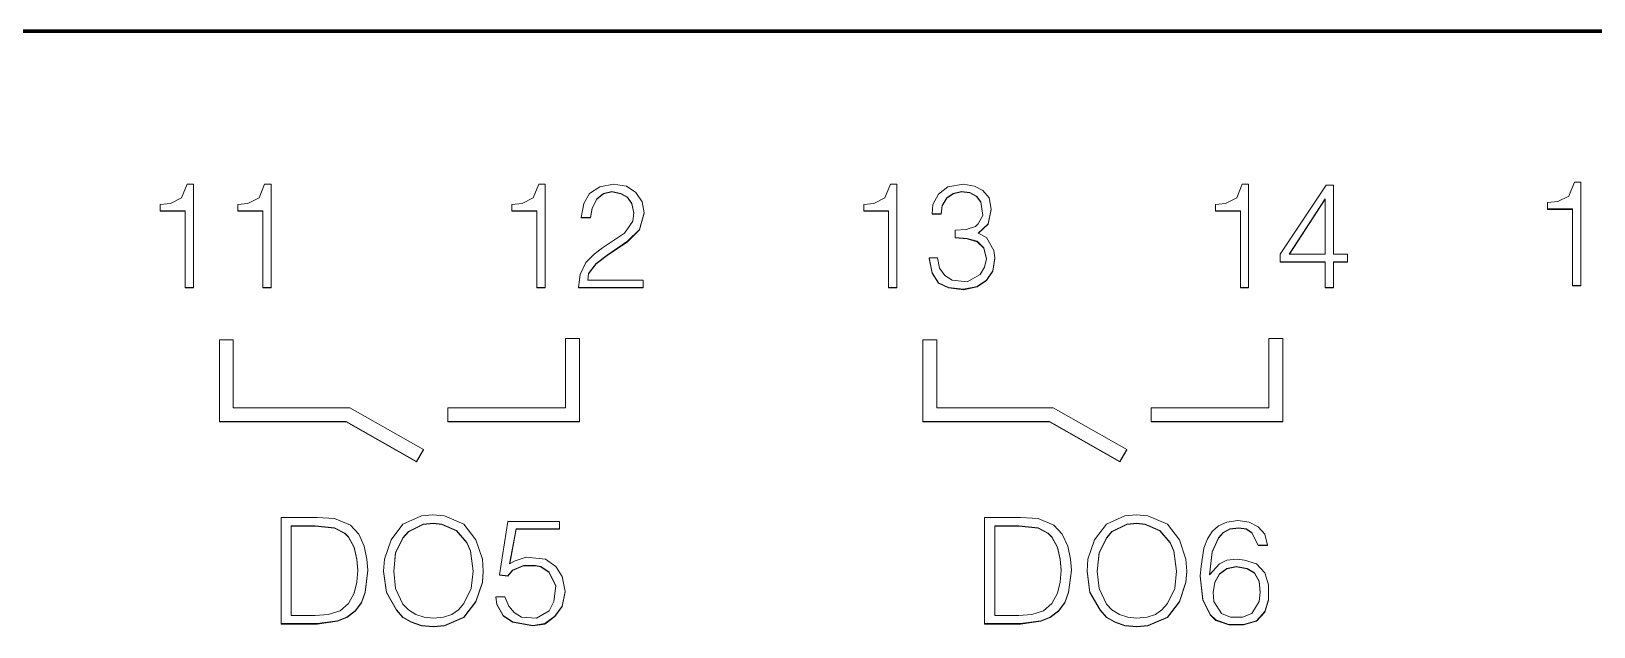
# Model space of a CAD drawing. Header units: millimetres. Extents: x 0 to 53000, y -591 to 24400.
# Drawn here: x 24698.05 to 24720.62, y 2778.75 to 2787.35 of the extents above; entities that cross this region are included whole.
import ezdxf
from ezdxf.enums import TextEntityAlignment as Align

# ---------------------------------------------------------------- set-up
doc = ezdxf.new("R2010")
doc.units = ezdxf.units.MM
doc.linetypes.add('K5LT_BASIC', pattern=[0])
doc.linetypes.add('K5LT_THIN', pattern=[0])
doc.layers.add('Основная', color=7, linetype='Continuous', lineweight=30)
doc.styles.add('текст', font='isocpeui.ttf')

# ---------------------------------------------------------------- blocks, each defined once
blk = doc.blocks.new('Программируемое реле ПР102')
at = {"layer": 'Основная', "linetype": 'K5LT_BASIC', "lineweight": 60}
for p, q in [((116.764, 44.85), (0.236, 44.85)), ((116.764, 44.844), (0.236, 44.844))]:
    blk.add_line(p, q, dxfattribs=at)
at = {"layer": 'Основная', "linetype": 'K5LT_THIN', "lineweight": 18}
for p, q in [((93.222, 42.668), (93.142, 42.469)), ((93.315, 42.668), (93.222, 42.668)), ((93.315, 41.176), (93.315, 42.668)), ((73.105, 42.441), (72.945, 42.361)), ((73.185, 42.641), (73.105, 42.441)), ((73.278, 42.641), (73.185, 42.641)), ((73.278, 41.148), (73.278, 42.641)), ((74.225, 42.441), (74.065, 42.361)), ((74.305, 42.641), (74.225, 42.441)), ((74.398, 42.641), (74.305, 42.641)), ((74.398, 41.148), (74.398, 42.641)), ((78.185, 42.441), (78.025, 42.361)), ((78.265, 42.641), (78.185, 42.441)), ((78.358, 42.641), (78.265, 42.641)), ((78.358, 41.148), (78.358, 42.641)), ((78.998, 42.507), (78.918, 42.361)), ((79.145, 42.601), (78.998, 42.507)), ((79.038, 42.294), (79.105, 42.427)), ((79.105, 42.427), (79.198, 42.507)), ((79.105, 42.422), (79.198, 42.502)), ((79.105, 42.422), (79.105, 42.427)), ((79.345, 42.641), (79.145, 42.601)), ((79.198, 42.507), (79.318, 42.534)), ((79.198, 42.502), (79.318, 42.529)), ((79.198, 42.502), (79.198, 42.507)), ((79.318, 42.529), (79.318, 42.534)), ((79.318, 42.534), (79.452, 42.507)), ((79.318, 42.529), (79.452, 42.502)), ((79.532, 42.614), (79.345, 42.641)), ((79.452, 42.507), (79.545, 42.454)), ((79.452, 42.502), (79.452, 42.507)), ((79.452, 42.502), (79.545, 42.449)), ((79.665, 42.521), (79.532, 42.614)), ((79.545, 42.454), (79.611, 42.361)), ((79.545, 42.449), (79.545, 42.454)), ((79.545, 42.449), (79.611, 42.356)), ((79.758, 42.387), (79.665, 42.521)), ((83.265, 42.441), (83.105, 42.361)), ((83.345, 42.641), (83.265, 42.441)), ((83.438, 42.641), (83.345, 42.641)), ((83.438, 41.148), (83.438, 42.641)), ((84.038, 42.494), (83.958, 42.347)), ((84.172, 42.601), (84.038, 42.494)), ((84.092, 42.334), (84.158, 42.441)), ((84.092, 42.329), (84.158, 42.436)), ((84.158, 42.441), (84.252, 42.507)), ((84.158, 42.436), (84.252, 42.502)), ((84.158, 42.436), (84.158, 42.441)), ((84.398, 42.641), (84.172, 42.601)), ((84.252, 42.507), (84.372, 42.534)), ((84.252, 42.502), (84.372, 42.529)), ((84.252, 42.502), (84.252, 42.507)), ((84.372, 42.534), (84.492, 42.521)), ((84.372, 42.529), (84.372, 42.534)), ((84.372, 42.529), (84.492, 42.515)), ((84.558, 42.614), (84.398, 42.641)), ((84.492, 42.515), (84.492, 42.521)), ((84.492, 42.521), (84.585, 42.467)), ((84.492, 42.515), (84.585, 42.462)), ((84.678, 42.547), (84.558, 42.614)), ((84.585, 42.467), (84.651, 42.387)), ((84.585, 42.462), (84.585, 42.467)), ((84.585, 42.462), (84.651, 42.382)), ((84.771, 42.441), (84.678, 42.547)), ((84.798, 42.281), (84.771, 42.441)), ((88.345, 42.441), (88.185, 42.361)), ((88.425, 42.641), (88.345, 42.441)), ((88.518, 42.641), (88.425, 42.641)), ((88.518, 41.148), (88.518, 42.641)), ((89.638, 42.627), (88.972, 41.628)), ((89.105, 41.628), (89.625, 42.427)), ((89.625, 42.427), (89.625, 41.628)), ((89.745, 42.627), (89.638, 42.627)), ((89.745, 41.628), (89.745, 42.627)), ((93.142, 42.469), (92.982, 42.389)), ((72.945, 42.361), (72.798, 42.347)), ((72.798, 42.347), (72.798, 42.254)), ((72.798, 42.249), (72.798, 42.254)), ((72.798, 42.254), (73.158, 42.254)), ((72.798, 42.249), (73.158, 42.249)), ((73.158, 42.254), (73.158, 41.148)), ((74.065, 42.361), (73.918, 42.347)), ((73.918, 42.347), (73.918, 42.254)), ((73.918, 42.249), (73.918, 42.254)), ((73.918, 42.254), (74.278, 42.254)), ((73.918, 42.249), (74.278, 42.249)), ((74.278, 42.254), (74.278, 41.148)), ((78.025, 42.361), (77.878, 42.347)), ((77.878, 42.347), (77.878, 42.254)), ((77.878, 42.254), (78.238, 42.254)), ((77.878, 42.249), (77.878, 42.254)), ((77.878, 42.249), (78.238, 42.249)), ((78.238, 42.254), (78.238, 41.148)), ((78.918, 42.361), (78.878, 42.161)), ((79.012, 42.161), (79.038, 42.294)), ((79.012, 42.156), (79.038, 42.289)), ((79.038, 42.289), (79.105, 42.422)), ((79.038, 42.289), (79.038, 42.294)), ((79.611, 42.356), (79.611, 42.361)), ((79.611, 42.361), (79.638, 42.228)), ((79.611, 42.356), (79.638, 42.224)), ((79.638, 42.228), (79.625, 42.108)), ((79.718, 41.988), (79.785, 42.228)), ((79.718, 41.983), (79.785, 42.222)), ((79.785, 42.228), (79.758, 42.387)), ((79.785, 42.222), (79.785, 42.228)), ((83.105, 42.361), (82.958, 42.347)), ((82.958, 42.347), (82.958, 42.254)), ((82.958, 42.249), (82.958, 42.254)), ((82.958, 42.254), (83.318, 42.254)), ((82.958, 42.249), (83.318, 42.249)), ((83.318, 42.254), (83.318, 41.148)), ((83.958, 42.347), (83.945, 42.214)), ((83.945, 42.209), (83.945, 42.214)), ((83.945, 42.214), (84.078, 42.214)), ((83.945, 42.209), (84.078, 42.209)), ((84.078, 42.214), (84.092, 42.334)), ((84.078, 42.209), (84.092, 42.329)), ((84.078, 42.209), (84.078, 42.214)), ((84.092, 42.329), (84.092, 42.334)), ((84.651, 42.382), (84.651, 42.387)), ((84.651, 42.387), (84.678, 42.188)), ((84.651, 42.382), (84.678, 42.187)), ((84.758, 42.068), (84.798, 42.281)), ((84.758, 42.062), (84.798, 42.276)), ((84.798, 42.276), (84.798, 42.281)), ((88.185, 42.361), (88.038, 42.347)), ((88.038, 42.347), (88.038, 42.254)), ((88.038, 42.254), (88.398, 42.254)), ((88.038, 42.249), (88.038, 42.254)), ((88.038, 42.249), (88.398, 42.249)), ((88.398, 42.254), (88.398, 41.148)), ((89.108, 41.628), (89.625, 42.422)), ((92.982, 42.389), (92.835, 42.375)), ((92.835, 42.375), (92.835, 42.282)), ((92.835, 42.277), (92.835, 42.282)), ((92.835, 42.282), (93.195, 42.282)), ((92.835, 42.277), (93.195, 42.277)), ((93.195, 42.282), (93.195, 41.176)), ((78.878, 42.161), (79.012, 42.161)), ((78.878, 42.156), (78.878, 42.161)), ((78.878, 42.156), (79.012, 42.156)), ((79.012, 42.156), (79.012, 42.161)), ((79.625, 42.108), (79.505, 41.934)), ((79.545, 41.815), (79.718, 41.988)), ((79.545, 41.809), (79.718, 41.983)), ((79.718, 41.983), (79.718, 41.988)), ((84.438, 41.988), (84.278, 41.974)), ((84.572, 42.028), (84.438, 41.988)), ((84.612, 42.068), (84.572, 42.028)), ((84.678, 42.188), (84.612, 42.068)), ((84.612, 41.934), (84.758, 42.068)), ((84.615, 41.932), (84.758, 42.062)), ((84.758, 42.062), (84.758, 42.068)), ((79.505, 41.934), (79.185, 41.721)), ((79.252, 41.615), (79.545, 41.815)), ((79.252, 41.609), (79.545, 41.809)), ((79.545, 41.809), (79.545, 41.815)), ((84.278, 41.974), (84.278, 41.868)), ((84.278, 41.868), (84.452, 41.855)), ((84.278, 41.863), (84.278, 41.868)), ((84.278, 41.863), (84.452, 41.849)), ((84.452, 41.849), (84.452, 41.855)), ((84.452, 41.855), (84.598, 41.815)), ((84.452, 41.849), (84.598, 41.809)), ((84.598, 41.815), (84.691, 41.721)), ((84.598, 41.809), (84.598, 41.815)), ((84.598, 41.809), (84.691, 41.716)), ((84.731, 41.868), (84.612, 41.934)), ((84.838, 41.681), (84.731, 41.868)), ((79.065, 41.628), (78.945, 41.508)), ((79.185, 41.721), (79.065, 41.628)), ((79.092, 41.495), (79.252, 41.615)), ((79.092, 41.49), (79.252, 41.609)), ((79.252, 41.609), (79.252, 41.615)), ((84.025, 41.575), (83.905, 41.575)), ((83.905, 41.575), (83.945, 41.362)), ((83.905, 41.569), (83.905, 41.575)), ((83.905, 41.569), (83.945, 41.356)), ((84.052, 41.428), (84.025, 41.575)), ((84.691, 41.716), (84.691, 41.721)), ((84.691, 41.721), (84.731, 41.561)), ((84.691, 41.716), (84.731, 41.559)), ((84.731, 41.561), (84.705, 41.441)), ((84.825, 41.388), (84.851, 41.575)), ((84.825, 41.383), (84.851, 41.569)), ((84.851, 41.575), (84.838, 41.681)), ((84.851, 41.569), (84.851, 41.575)), ((88.972, 41.628), (88.972, 41.521)), ((89.625, 41.628), (89.105, 41.628)), ((89.945, 41.628), (89.745, 41.628)), ((89.945, 41.521), (89.945, 41.628)), ((78.865, 41.335), (78.838, 41.148)), ((78.945, 41.508), (78.865, 41.335)), ((78.972, 41.255), (78.985, 41.348)), ((78.972, 41.255), (78.985, 41.343)), ((78.985, 41.348), (79.092, 41.495)), ((78.985, 41.343), (79.092, 41.49)), ((78.985, 41.343), (78.985, 41.348)), ((79.092, 41.49), (79.092, 41.495)), ((83.945, 41.362), (84.038, 41.215)), ((83.945, 41.356), (83.945, 41.362)), ((83.945, 41.356), (84.038, 41.21)), ((84.132, 41.322), (84.052, 41.428)), ((84.238, 41.255), (84.132, 41.322)), ((84.638, 41.335), (84.452, 41.228)), ((84.705, 41.441), (84.638, 41.335)), ((84.731, 41.255), (84.825, 41.388)), ((84.731, 41.25), (84.825, 41.383)), ((84.825, 41.383), (84.825, 41.388)), ((88.972, 41.521), (89.625, 41.521)), ((88.972, 41.516), (88.972, 41.521)), ((88.972, 41.516), (89.625, 41.516)), ((89.625, 41.521), (89.625, 41.148)), ((89.745, 41.521), (89.945, 41.521)), ((89.745, 41.148), (89.745, 41.521)), ((89.745, 41.516), (89.945, 41.516)), ((89.945, 41.516), (89.945, 41.521)), ((73.158, 41.143), (73.158, 41.148)), ((73.158, 41.148), (73.278, 41.148)), ((73.158, 41.143), (73.278, 41.143)), ((73.278, 41.143), (73.278, 41.148)), ((74.278, 41.148), (74.398, 41.148)), ((74.278, 41.143), (74.278, 41.148)), ((74.278, 41.143), (74.398, 41.143)), ((74.398, 41.143), (74.398, 41.148)), ((78.238, 41.143), (78.238, 41.148)), ((78.238, 41.148), (78.358, 41.148)), ((78.238, 41.143), (78.358, 41.143)), ((78.358, 41.143), (78.358, 41.148)), ((78.838, 41.148), (79.771, 41.148)), ((78.838, 41.143), (78.838, 41.148)), ((78.838, 41.143), (79.771, 41.143)), ((79.771, 41.255), (78.972, 41.255)), ((79.771, 41.148), (79.771, 41.255)), ((79.771, 41.143), (79.771, 41.148)), ((83.318, 41.148), (83.438, 41.148)), ((83.318, 41.143), (83.318, 41.148)), ((83.318, 41.143), (83.438, 41.143)), ((83.438, 41.143), (83.438, 41.148)), ((84.038, 41.21), (84.038, 41.215)), ((84.038, 41.215), (84.185, 41.148)), ((84.038, 41.21), (84.185, 41.143)), ((84.185, 41.148), (84.398, 41.122)), ((84.185, 41.143), (84.185, 41.148)), ((84.185, 41.143), (84.398, 41.116)), ((84.452, 41.228), (84.238, 41.255)), ((84.398, 41.122), (84.598, 41.162)), ((84.398, 41.116), (84.598, 41.156)), ((84.398, 41.116), (84.398, 41.122)), ((84.598, 41.162), (84.731, 41.255)), ((84.598, 41.156), (84.731, 41.25)), ((84.598, 41.156), (84.598, 41.162)), ((84.731, 41.25), (84.731, 41.255)), ((88.398, 41.148), (88.518, 41.148)), ((88.398, 41.143), (88.398, 41.148)), ((88.398, 41.143), (88.518, 41.143)), ((88.518, 41.143), (88.518, 41.148)), ((89.625, 41.148), (89.745, 41.148)), ((89.625, 41.143), (89.625, 41.148)), ((89.625, 41.143), (89.745, 41.143)), ((89.745, 41.143), (89.745, 41.148)), ((93.195, 41.171), (93.195, 41.176)), ((93.195, 41.176), (93.315, 41.176)), ((93.195, 41.171), (93.315, 41.171)), ((93.315, 41.171), (93.315, 41.176)), ((78.851, 40.41), (78.651, 40.41)), ((78.651, 40.41), (78.651, 39.411)), ((78.851, 40.41), (78.851, 39.211)), ((88.811, 40.41), (88.811, 39.411)), ((89.011, 40.41), (88.811, 40.41)), ((89.011, 40.41), (89.011, 39.211)), ((73.652, 40.39), (73.652, 39.212)), ((73.852, 40.39), (73.652, 40.39)), ((73.852, 40.39), (73.852, 39.411)), ((83.812, 40.39), (83.812, 39.212)), ((84.012, 40.39), (83.812, 40.39)), ((84.012, 40.39), (84.012, 39.411)), ((73.852, 39.411), (75.535, 39.411)), ((76.598, 38.81), (75.535, 39.411)), ((76.951, 39.411), (76.951, 39.211)), ((76.951, 39.411), (78.651, 39.411)), ((84.012, 39.411), (85.695, 39.411)), ((86.758, 38.81), (85.695, 39.411)), ((87.111, 39.411), (88.811, 39.411)), ((87.111, 39.411), (87.111, 39.211)), ((73.652, 39.206), (73.652, 39.212)), ((73.652, 39.212), (75.482, 39.212)), ((73.652, 39.206), (75.482, 39.206)), ((76.499, 38.636), (75.482, 39.212)), ((75.482, 39.206), (75.482, 39.212)), ((76.499, 38.631), (75.482, 39.206)), ((76.951, 39.211), (78.851, 39.211)), ((76.951, 39.206), (76.951, 39.211)), ((76.951, 39.206), (78.851, 39.206)), ((78.851, 39.206), (78.851, 39.211)), ((83.812, 39.212), (85.642, 39.212)), ((83.812, 39.206), (83.812, 39.212)), ((83.812, 39.206), (85.642, 39.206)), ((85.642, 39.206), (85.642, 39.212)), ((86.659, 38.636), (85.642, 39.212)), ((86.659, 38.631), (85.642, 39.206)), ((87.111, 39.206), (87.111, 39.211)), ((87.111, 39.211), (89.011, 39.211)), ((87.111, 39.206), (89.011, 39.206)), ((89.011, 39.206), (89.011, 39.211)), ((76.499, 38.636), (76.598, 38.81)), ((76.499, 38.631), (76.598, 38.805)), ((76.499, 38.631), (76.499, 38.636)), ((76.598, 38.805), (76.598, 38.81)), ((86.659, 38.636), (86.758, 38.81)), ((86.659, 38.631), (86.758, 38.805)), ((86.659, 38.631), (86.659, 38.636)), ((86.758, 38.805), (86.758, 38.81)), ((75.064, 37.824), (74.544, 37.824)), ((74.544, 37.824), (74.544, 36.292)), ((74.691, 37.704), (75.037, 37.704)), ((74.691, 36.412), (74.691, 37.704)), ((74.691, 37.699), (75.037, 37.699)), ((75.037, 37.704), (75.317, 37.677)), ((75.037, 37.699), (75.037, 37.704)), ((75.037, 37.699), (75.317, 37.672)), ((75.317, 37.81), (75.064, 37.824)), ((75.544, 37.717), (75.317, 37.81)), ((75.664, 37.584), (75.544, 37.717)), ((76.304, 37.73), (76.131, 37.504)), ((76.571, 37.85), (76.304, 37.73)), ((76.384, 37.624), (76.597, 37.73)), ((76.384, 37.619), (76.597, 37.725)), ((76.731, 37.864), (76.571, 37.85)), ((76.597, 37.73), (76.744, 37.744)), ((76.597, 37.725), (76.744, 37.739)), ((76.597, 37.725), (76.597, 37.73)), ((76.904, 37.85), (76.731, 37.864)), ((76.744, 37.744), (76.864, 37.73)), ((76.744, 37.739), (76.744, 37.744)), ((76.744, 37.739), (76.864, 37.725)), ((76.864, 37.725), (76.864, 37.73)), ((76.864, 37.73), (77.077, 37.637)), ((76.864, 37.725), (77.077, 37.632)), ((77.184, 37.73), (76.904, 37.85)), ((77.357, 37.504), (77.184, 37.73)), ((77.817, 37.77), (77.697, 36.998)), ((78.564, 37.77), (77.817, 37.77)), ((78.564, 37.664), (78.564, 37.77)), ((85.224, 37.824), (84.704, 37.824)), ((84.704, 37.824), (84.704, 36.292)), ((84.851, 37.704), (85.197, 37.704)), ((84.851, 36.412), (84.851, 37.704)), ((84.851, 37.699), (85.197, 37.699)), ((85.197, 37.704), (85.477, 37.677)), ((85.197, 37.699), (85.197, 37.704)), ((85.197, 37.699), (85.477, 37.672)), ((85.477, 37.81), (85.224, 37.824)), ((85.704, 37.717), (85.477, 37.81)), ((85.824, 37.584), (85.704, 37.717)), ((86.464, 37.73), (86.291, 37.504)), ((86.731, 37.85), (86.464, 37.73)), ((86.544, 37.624), (86.757, 37.73)), ((86.544, 37.619), (86.757, 37.725)), ((86.891, 37.864), (86.731, 37.85)), ((86.757, 37.73), (86.904, 37.744)), ((86.757, 37.725), (86.904, 37.739)), ((86.757, 37.725), (86.757, 37.73)), ((87.064, 37.85), (86.891, 37.864)), ((86.904, 37.739), (86.904, 37.744)), ((86.904, 37.744), (87.024, 37.73)), ((86.904, 37.739), (87.024, 37.725)), ((87.024, 37.73), (87.237, 37.637)), ((87.024, 37.725), (87.024, 37.73)), ((87.024, 37.725), (87.237, 37.632)), ((87.344, 37.73), (87.064, 37.85)), ((87.517, 37.504), (87.344, 37.73)), ((88.084, 37.704), (87.991, 37.624)), ((88.204, 37.757), (88.084, 37.704)), ((88.364, 37.784), (88.204, 37.757)), ((88.524, 37.757), (88.364, 37.784)), ((88.657, 37.691), (88.524, 37.757)), ((88.751, 37.584), (88.657, 37.691)), ((75.317, 37.672), (75.317, 37.677)), ((75.317, 37.677), (75.464, 37.597)), ((75.317, 37.672), (75.464, 37.592)), ((75.464, 37.597), (75.517, 37.544)), ((75.464, 37.592), (75.464, 37.597)), ((75.464, 37.592), (75.517, 37.539)), ((75.517, 37.539), (75.517, 37.544)), ((75.517, 37.544), (75.597, 37.398)), ((75.517, 37.539), (75.597, 37.392)), ((75.744, 37.411), (75.664, 37.584)), ((76.131, 37.504), (76.037, 37.225)), ((76.197, 37.318), (76.304, 37.531)), ((76.197, 37.312), (76.304, 37.526)), ((76.304, 37.531), (76.384, 37.624)), ((76.304, 37.526), (76.384, 37.619)), ((76.304, 37.526), (76.304, 37.531)), ((76.384, 37.619), (76.384, 37.624)), ((77.077, 37.632), (77.077, 37.637)), ((77.077, 37.637), (77.224, 37.464)), ((77.077, 37.632), (77.224, 37.459)), ((77.224, 37.459), (77.224, 37.464)), ((77.224, 37.464), (77.277, 37.344)), ((77.451, 37.225), (77.357, 37.504)), ((77.844, 37.158), (77.937, 37.664)), ((77.845, 37.158), (77.937, 37.659)), ((77.937, 37.659), (77.937, 37.664)), ((77.937, 37.664), (78.564, 37.664)), ((77.937, 37.659), (78.564, 37.659)), ((78.564, 37.659), (78.564, 37.664)), ((85.477, 37.672), (85.477, 37.677)), ((85.477, 37.677), (85.624, 37.597)), ((85.477, 37.672), (85.624, 37.592)), ((85.624, 37.597), (85.677, 37.544)), ((85.624, 37.592), (85.624, 37.597)), ((85.624, 37.592), (85.677, 37.539)), ((85.677, 37.544), (85.757, 37.398)), ((85.677, 37.539), (85.677, 37.544)), ((85.677, 37.539), (85.757, 37.392)), ((85.904, 37.411), (85.824, 37.584)), ((86.291, 37.504), (86.197, 37.225)), ((86.357, 37.318), (86.464, 37.531)), ((86.357, 37.312), (86.464, 37.526)), ((86.464, 37.531), (86.544, 37.624)), ((86.464, 37.526), (86.544, 37.619)), ((86.464, 37.526), (86.464, 37.531)), ((86.544, 37.619), (86.544, 37.624)), ((87.237, 37.632), (87.237, 37.637)), ((87.237, 37.637), (87.384, 37.464)), ((87.237, 37.632), (87.384, 37.459)), ((87.384, 37.464), (87.437, 37.344)), ((87.384, 37.459), (87.384, 37.464)), ((87.611, 37.225), (87.517, 37.504)), ((87.924, 37.517), (87.871, 37.384)), ((87.991, 37.624), (87.924, 37.517)), ((87.991, 37.331), (88.084, 37.531)), ((87.991, 37.326), (88.084, 37.526)), ((88.084, 37.531), (88.151, 37.611)), ((88.084, 37.526), (88.151, 37.605)), ((88.084, 37.526), (88.084, 37.531)), ((88.151, 37.611), (88.244, 37.664)), ((88.151, 37.605), (88.244, 37.659)), ((88.151, 37.605), (88.151, 37.611)), ((88.244, 37.664), (88.377, 37.677)), ((88.244, 37.659), (88.377, 37.672)), ((88.244, 37.659), (88.244, 37.664)), ((88.377, 37.672), (88.377, 37.677)), ((88.377, 37.677), (88.484, 37.664)), ((88.377, 37.672), (88.484, 37.659)), ((88.484, 37.659), (88.484, 37.664)), ((88.484, 37.664), (88.564, 37.611)), ((88.484, 37.659), (88.564, 37.605)), ((88.564, 37.605), (88.564, 37.611)), ((88.564, 37.611), (88.657, 37.424)), ((88.564, 37.605), (88.657, 37.419)), ((88.791, 37.424), (88.751, 37.584)), ((75.597, 37.398), (75.637, 37.225)), ((75.597, 37.392), (75.597, 37.398)), ((75.597, 37.392), (75.637, 37.219)), ((75.784, 37.225), (75.744, 37.411)), ((76.171, 37.051), (76.197, 37.318)), ((76.171, 37.049), (76.197, 37.312)), ((76.197, 37.312), (76.197, 37.318)), ((77.224, 37.459), (77.277, 37.339)), ((77.277, 37.344), (77.317, 37.051)), ((77.277, 37.339), (77.277, 37.344)), ((77.277, 37.339), (77.317, 37.048)), ((78.084, 37.251), (77.924, 37.198)), ((78.364, 37.225), (78.084, 37.251)), ((85.757, 37.392), (85.757, 37.398)), ((85.757, 37.398), (85.797, 37.225)), ((85.757, 37.392), (85.797, 37.219)), ((85.944, 37.225), (85.904, 37.411)), ((86.331, 37.051), (86.357, 37.318)), ((86.331, 37.049), (86.357, 37.312)), ((86.357, 37.312), (86.357, 37.318)), ((87.384, 37.459), (87.437, 37.339)), ((87.437, 37.344), (87.477, 37.051)), ((87.437, 37.339), (87.437, 37.344)), ((87.437, 37.339), (87.477, 37.048)), ((87.871, 37.384), (87.831, 37.118)), ((87.951, 36.998), (87.991, 37.331)), ((87.951, 36.999), (87.991, 37.326)), ((87.991, 37.326), (87.991, 37.331)), ((88.657, 37.419), (88.657, 37.424)), ((88.657, 37.424), (88.791, 37.424)), ((88.657, 37.419), (88.791, 37.419)), ((88.791, 37.419), (88.791, 37.424)), ((75.637, 37.219), (75.637, 37.225)), ((75.637, 37.225), (75.651, 37.065)), ((75.637, 37.219), (75.65, 37.062)), ((75.651, 37.065), (75.637, 36.892)), ((75.757, 36.745), (75.797, 37.065)), ((75.757, 36.74), (75.797, 37.059)), ((75.797, 37.065), (75.784, 37.225)), ((75.797, 37.059), (75.797, 37.065)), ((76.037, 37.225), (76.024, 37.051)), ((76.024, 37.051), (76.064, 36.745)), ((76.024, 37.046), (76.024, 37.051)), ((76.024, 37.046), (76.064, 36.74)), ((76.197, 36.798), (76.171, 37.051)), ((77.317, 37.051), (77.291, 36.798)), ((77.464, 37.051), (77.451, 37.225)), ((77.451, 36.892), (77.464, 37.051)), ((77.451, 36.886), (77.464, 37.046)), ((77.464, 37.046), (77.464, 37.051)), ((77.817, 36.985), (77.884, 37.065)), ((77.817, 36.98), (77.884, 37.059)), ((77.924, 37.198), (77.844, 37.158)), ((77.884, 37.065), (78.044, 37.131)), ((77.884, 37.059), (78.044, 37.126)), ((77.884, 37.059), (77.884, 37.065)), ((78.044, 37.126), (78.044, 37.131)), ((78.044, 37.131), (78.217, 37.131)), ((78.044, 37.126), (78.217, 37.126)), ((78.217, 37.131), (78.297, 37.118)), ((78.217, 37.126), (78.217, 37.131)), ((78.217, 37.126), (78.297, 37.113)), ((78.297, 37.118), (78.417, 37.038)), ((78.297, 37.113), (78.297, 37.118)), ((78.297, 37.113), (78.417, 37.033)), ((78.511, 37.118), (78.364, 37.225)), ((78.417, 37.038), (78.511, 36.838)), ((78.417, 37.033), (78.417, 37.038)), ((78.417, 37.033), (78.51, 36.834)), ((78.604, 36.972), (78.511, 37.118)), ((85.797, 37.225), (85.811, 37.065)), ((85.797, 37.219), (85.797, 37.225)), ((85.797, 37.219), (85.81, 37.062)), ((85.811, 37.065), (85.797, 36.892)), ((85.917, 36.745), (85.957, 37.065)), ((85.917, 36.74), (85.957, 37.059)), ((85.957, 37.065), (85.944, 37.225)), ((85.957, 37.059), (85.957, 37.065)), ((86.197, 37.225), (86.184, 37.051)), ((86.184, 37.051), (86.224, 36.745)), ((86.184, 37.046), (86.184, 37.051)), ((86.184, 37.046), (86.224, 36.74)), ((86.357, 36.798), (86.331, 37.051)), ((87.477, 37.051), (87.451, 36.798)), ((87.624, 37.051), (87.611, 37.225)), ((87.611, 36.892), (87.624, 37.051)), ((87.611, 36.886), (87.624, 37.046)), ((87.624, 37.046), (87.624, 37.051)), ((87.831, 37.118), (87.817, 36.985)), ((88.097, 37.158), (87.951, 36.998)), ((88.031, 36.892), (88.097, 37.011)), ((88.204, 37.211), (88.097, 37.158)), ((88.097, 37.011), (88.204, 37.091)), ((88.097, 37.006), (88.204, 37.086)), ((88.097, 37.006), (88.097, 37.011)), ((88.351, 37.225), (88.204, 37.211)), ((88.204, 37.091), (88.337, 37.118)), ((88.204, 37.086), (88.337, 37.113)), ((88.204, 37.086), (88.204, 37.091)), ((88.337, 37.118), (88.497, 37.091)), ((88.337, 37.113), (88.337, 37.118)), ((88.337, 37.113), (88.497, 37.086)), ((88.457, 37.211), (88.351, 37.225)), ((88.631, 37.158), (88.457, 37.211)), ((88.497, 37.091), (88.604, 37.025)), ((88.497, 37.086), (88.497, 37.091)), ((88.497, 37.086), (88.604, 37.02)), ((88.604, 37.025), (88.671, 36.905)), ((88.604, 37.02), (88.604, 37.025)), ((88.604, 37.02), (88.671, 36.9)), ((88.751, 37.025), (88.631, 37.158)), ((88.804, 36.852), (88.751, 37.025)), ((75.637, 36.892), (75.597, 36.732)), ((76.304, 36.572), (76.197, 36.798)), ((77.291, 36.798), (77.184, 36.585)), ((77.357, 36.612), (77.451, 36.892)), ((77.357, 36.607), (77.451, 36.886)), ((77.451, 36.886), (77.451, 36.892)), ((77.697, 36.998), (77.817, 36.985)), ((77.697, 36.993), (77.697, 36.998)), ((77.697, 36.993), (77.817, 36.98)), ((77.817, 36.98), (77.817, 36.985)), ((78.511, 36.838), (78.484, 36.612)), ((78.644, 36.758), (78.604, 36.972)), ((85.797, 36.892), (85.757, 36.732)), ((86.464, 36.572), (86.357, 36.798)), ((87.451, 36.798), (87.344, 36.585)), ((87.517, 36.612), (87.611, 36.892)), ((87.517, 36.607), (87.611, 36.886)), ((87.611, 36.886), (87.611, 36.892)), ((87.817, 36.98), (87.817, 36.985)), ((87.817, 36.985), (87.857, 36.639)), ((87.817, 36.98), (87.857, 36.633)), ((88.004, 36.745), (88.031, 36.892)), ((88.004, 36.742), (88.031, 36.886)), ((88.031, 36.886), (88.097, 37.006)), ((88.031, 36.886), (88.031, 36.892)), ((88.671, 36.905), (88.684, 36.745)), ((88.671, 36.9), (88.671, 36.905)), ((88.671, 36.9), (88.684, 36.743)), ((88.804, 36.639), (88.804, 36.852)), ((75.517, 36.585), (75.397, 36.479)), ((75.597, 36.732), (75.517, 36.585)), ((75.611, 36.479), (75.704, 36.599)), ((75.611, 36.474), (75.704, 36.593)), ((75.704, 36.599), (75.757, 36.745)), ((75.704, 36.593), (75.757, 36.74)), ((75.704, 36.593), (75.704, 36.599)), ((75.757, 36.74), (75.757, 36.745)), ((76.064, 36.745), (76.211, 36.492)), ((76.064, 36.74), (76.064, 36.745)), ((76.064, 36.74), (76.211, 36.487)), ((76.384, 36.492), (76.304, 36.572)), ((77.184, 36.585), (77.104, 36.492)), ((77.184, 36.386), (77.357, 36.612)), ((77.184, 36.38), (77.357, 36.607)), ((77.357, 36.607), (77.357, 36.612)), ((77.644, 36.679), (77.657, 36.572)), ((77.644, 36.673), (77.644, 36.679)), ((77.777, 36.679), (77.644, 36.679)), ((77.644, 36.673), (77.657, 36.567)), ((77.657, 36.572), (77.751, 36.412)), ((77.657, 36.567), (77.657, 36.572)), ((77.657, 36.567), (77.751, 36.407)), ((77.831, 36.545), (77.777, 36.679)), ((78.484, 36.612), (78.417, 36.479)), ((78.604, 36.545), (78.644, 36.758)), ((78.604, 36.54), (78.644, 36.753)), ((78.644, 36.753), (78.644, 36.758)), ((85.677, 36.585), (85.557, 36.479)), ((85.757, 36.732), (85.677, 36.585)), ((85.771, 36.479), (85.864, 36.599)), ((85.771, 36.474), (85.864, 36.593)), ((85.864, 36.599), (85.917, 36.745)), ((85.864, 36.593), (85.917, 36.74)), ((85.864, 36.593), (85.864, 36.599)), ((85.917, 36.74), (85.917, 36.745)), ((86.224, 36.745), (86.371, 36.492)), ((86.224, 36.74), (86.224, 36.745)), ((86.224, 36.74), (86.371, 36.487)), ((86.544, 36.492), (86.464, 36.572)), ((87.344, 36.585), (87.264, 36.492)), ((87.344, 36.386), (87.517, 36.612)), ((87.344, 36.38), (87.517, 36.607)), ((87.517, 36.607), (87.517, 36.612)), ((87.857, 36.639), (87.964, 36.426)), ((87.857, 36.633), (87.857, 36.639)), ((87.857, 36.633), (87.964, 36.42)), ((88.017, 36.612), (88.004, 36.745)), ((88.124, 36.439), (88.017, 36.612)), ((88.671, 36.612), (88.564, 36.439)), ((88.684, 36.745), (88.671, 36.612)), ((88.751, 36.466), (88.804, 36.639)), ((88.751, 36.46), (88.804, 36.633)), ((88.804, 36.633), (88.804, 36.639)), ((75.037, 36.412), (74.691, 36.412)), ((75.224, 36.426), (75.037, 36.412)), ((75.397, 36.479), (75.224, 36.426)), ((75.357, 36.332), (75.491, 36.386)), ((75.357, 36.327), (75.491, 36.38)), ((75.491, 36.386), (75.611, 36.479)), ((75.491, 36.38), (75.611, 36.474)), ((75.491, 36.38), (75.491, 36.386)), ((75.611, 36.474), (75.611, 36.479)), ((76.211, 36.492), (76.304, 36.386)), ((76.211, 36.487), (76.211, 36.492)), ((76.211, 36.487), (76.304, 36.38)), ((76.304, 36.386), (76.424, 36.319)), ((76.304, 36.38), (76.304, 36.386)), ((76.304, 36.38), (76.424, 36.314)), ((76.491, 36.426), (76.384, 36.492)), ((76.611, 36.386), (76.491, 36.426)), ((76.744, 36.372), (76.611, 36.386)), ((76.891, 36.386), (76.744, 36.372)), ((77.011, 36.426), (76.891, 36.386)), ((76.904, 36.266), (77.184, 36.386)), ((76.904, 36.261), (77.184, 36.38)), ((77.104, 36.492), (77.011, 36.426)), ((77.184, 36.38), (77.184, 36.386)), ((77.751, 36.412), (77.884, 36.319)), ((77.751, 36.407), (77.751, 36.412)), ((77.751, 36.407), (77.884, 36.314)), ((77.911, 36.452), (77.831, 36.545)), ((78.017, 36.386), (77.911, 36.452)), ((78.231, 36.372), (78.017, 36.386)), ((78.417, 36.479), (78.231, 36.372)), ((78.351, 36.292), (78.497, 36.399)), ((78.351, 36.287), (78.497, 36.394)), ((78.497, 36.399), (78.604, 36.545)), ((78.497, 36.394), (78.604, 36.54)), ((78.497, 36.394), (78.497, 36.399)), ((78.604, 36.54), (78.604, 36.545)), ((85.197, 36.412), (84.851, 36.412)), ((85.384, 36.426), (85.197, 36.412)), ((85.557, 36.479), (85.384, 36.426)), ((85.517, 36.332), (85.651, 36.386)), ((85.517, 36.327), (85.651, 36.38)), ((85.651, 36.386), (85.771, 36.479)), ((85.651, 36.38), (85.771, 36.474)), ((85.651, 36.38), (85.651, 36.386)), ((85.771, 36.474), (85.771, 36.479)), ((86.371, 36.492), (86.464, 36.386)), ((86.371, 36.487), (86.371, 36.492)), ((86.371, 36.487), (86.464, 36.38)), ((86.464, 36.386), (86.584, 36.319)), ((86.464, 36.38), (86.464, 36.386)), ((86.464, 36.38), (86.584, 36.314)), ((86.651, 36.426), (86.544, 36.492)), ((86.771, 36.386), (86.651, 36.426)), ((86.904, 36.372), (86.771, 36.386)), ((87.051, 36.386), (86.904, 36.372)), ((87.171, 36.426), (87.051, 36.386)), ((87.064, 36.266), (87.344, 36.386)), ((87.064, 36.261), (87.344, 36.38)), ((87.264, 36.492), (87.171, 36.426)), ((87.344, 36.38), (87.344, 36.386)), ((87.964, 36.426), (88.044, 36.346)), ((87.964, 36.42), (87.964, 36.426)), ((87.964, 36.42), (88.044, 36.34)), ((88.044, 36.34), (88.044, 36.346)), ((88.044, 36.346), (88.231, 36.279)), ((88.044, 36.34), (88.231, 36.274)), ((88.257, 36.386), (88.124, 36.439)), ((88.431, 36.386), (88.257, 36.386)), ((88.564, 36.439), (88.431, 36.386)), ((88.631, 36.332), (88.751, 36.466)), ((88.631, 36.327), (88.751, 36.46)), ((88.751, 36.46), (88.751, 36.466)), ((74.544, 36.292), (75.064, 36.292)), ((74.544, 36.287), (74.544, 36.292)), ((74.544, 36.287), (75.064, 36.287)), ((75.064, 36.292), (75.357, 36.332)), ((75.064, 36.287), (75.357, 36.327)), ((75.064, 36.287), (75.064, 36.292)), ((75.357, 36.327), (75.357, 36.332)), ((76.424, 36.314), (76.424, 36.319)), ((76.424, 36.319), (76.571, 36.266)), ((76.424, 36.314), (76.571, 36.261)), ((76.571, 36.261), (76.571, 36.266)), ((76.571, 36.266), (76.744, 36.253)), ((76.571, 36.261), (76.744, 36.247)), ((76.744, 36.253), (76.904, 36.266)), ((76.744, 36.247), (76.904, 36.261)), ((76.744, 36.247), (76.744, 36.253)), ((76.904, 36.261), (76.904, 36.266)), ((77.884, 36.319), (78.177, 36.266)), ((77.884, 36.314), (77.884, 36.319)), ((77.884, 36.314), (78.177, 36.261)), ((78.177, 36.266), (78.351, 36.292)), ((78.177, 36.261), (78.351, 36.287)), ((78.177, 36.261), (78.177, 36.266)), ((78.351, 36.287), (78.351, 36.292)), ((84.704, 36.292), (85.224, 36.292)), ((84.704, 36.287), (84.704, 36.292)), ((84.704, 36.287), (85.224, 36.287)), ((85.224, 36.292), (85.517, 36.332)), ((85.224, 36.287), (85.517, 36.327)), ((85.224, 36.287), (85.224, 36.292)), ((85.517, 36.327), (85.517, 36.332)), ((86.584, 36.314), (86.584, 36.319)), ((86.584, 36.319), (86.731, 36.266)), ((86.584, 36.314), (86.731, 36.261)), ((86.731, 36.266), (86.904, 36.253)), ((86.731, 36.261), (86.731, 36.266)), ((86.731, 36.261), (86.904, 36.247)), ((86.904, 36.253), (87.064, 36.266)), ((86.904, 36.247), (87.064, 36.261)), ((86.904, 36.247), (86.904, 36.253)), ((87.064, 36.261), (87.064, 36.266)), ((88.231, 36.274), (88.231, 36.279)), ((88.231, 36.279), (88.444, 36.279)), ((88.231, 36.274), (88.444, 36.274)), ((88.444, 36.279), (88.631, 36.332)), ((88.444, 36.274), (88.631, 36.327)), ((88.444, 36.274), (88.444, 36.279)), ((88.631, 36.327), (88.631, 36.332))]:
    blk.add_line(p, q, dxfattribs=at)
at = {"layer": 'Основная', "style": 'текст'}
blk.add_attdef('№', text='', height=40, dxfattribs=at).set_placement((57, -88), align=Align.MIDDLE_CENTER)

msp = doc.modelspace()

# ---------------------------------------------------------------- block references
at = {"layer": 'Основная'}
msp.add_blockref('Программируемое реле ПР102', (24627.11543, 2742.5), dxfattribs=at)

doc.saveas('drawing.dxf')
